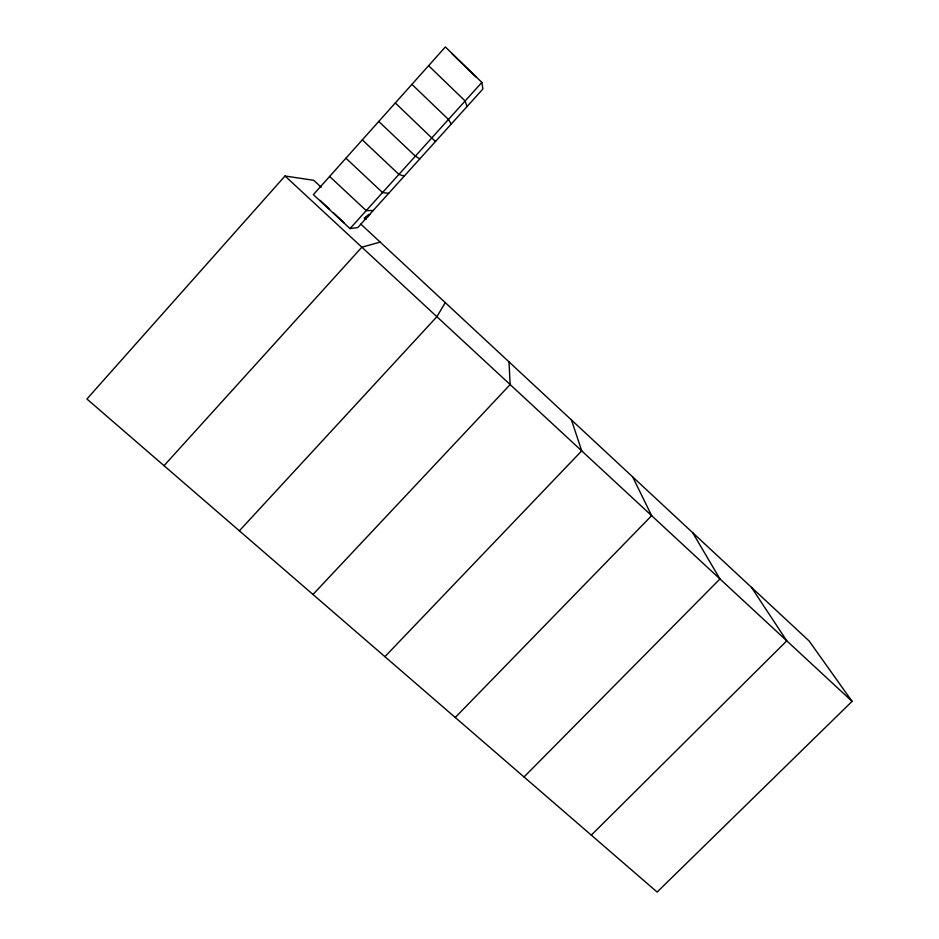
<?xml version="1.0" encoding="UTF-8"?>
<svg xmlns="http://www.w3.org/2000/svg" width="939" height="939" viewBox="0 0 939 939"><rect width="100%" height="100%" fill="white"/><g stroke="black" fill="none" stroke-linecap="round" stroke-linejoin="round"><path stroke-width="1.41" d="M366.574 217.754L366.644 216.85M445.262 302.616L436.881 316.713L239.363 530.817M368.475 215.677L368.534 214.984M321.232 187.284L313.732 180.311L285.01 176.004L86.916 399.005L657.124 892.05L852.084 701.351L809.113 640.961L360.893 224.163M350.001 228.611L481.871 82.409L445.356 46.95L313.356 194.631L350.001 228.611L357.794 227.567L482.881 89.005L481.871 82.409M366.374 216.839L364.414 219.022L366.468 216.921M364.79 219.08L366.809 216.886M364.86 217.848L365.905 218.822L364.989 218.975L369.262 214.714M365.071 219.057L369.532 214.702M365.553 218.928L369.813 214.679L368.428 214.749M164.032 465.685L361.855 247.203L380.178 242.109M312.969 594.469L510.147 384.579L509.008 361.902M384.908 656.678L581.711 450.873L571.464 419.968M455.251 717.49L651.631 515.652L632.663 476.883M524.032 776.964L719.967 578.952L692.642 532.659M591.3 835.135L786.776 640.832L751.446 587.345M368.487 215.677L367.583 215.583M366.586 217.742L365.729 217.425M368.123 216.205L367.548 215.665M368.276 216.029L367.454 216.064M373.206 210.5L366.222 210.618L329.601 176.45M388.676 193.364L382.525 192.542L345.916 158.198M404.204 176.156L398.899 174.384L362.313 139.864M419.815 158.867L415.343 156.156L378.769 121.448M285.01 176.004L852.084 701.351M320.046 200.336L329.577 209.174M333.803 213.106L344.39 222.93M369.121 215.172L368.334 214.432L368.874 215.008M366.327 216.134L367.454 217.097M365.471 217.543L366.316 218.271M364.766 217.86L365.928 218.987M364.297 217.895L365.365 219.033M395.307 102.95L435.485 141.519M411.916 84.369L448.455 119.441L451.213 124.089M428.595 65.695L465.122 100.966L467.012 106.588M451.624 53.37L475.885 76.928"/></g></svg>
